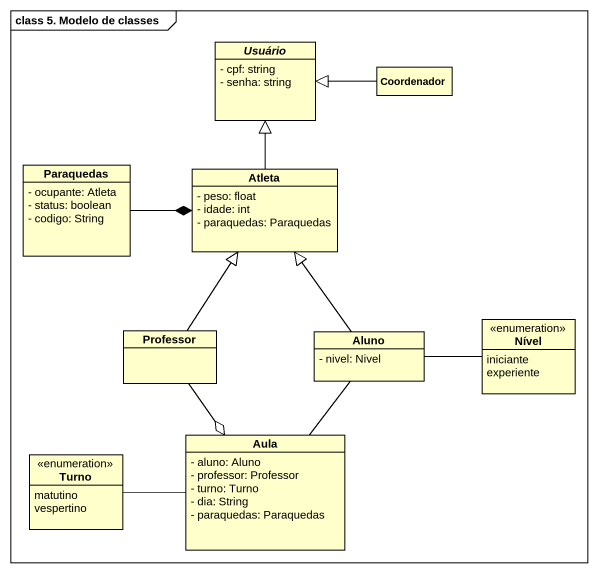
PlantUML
@startuml
mainframe class 5. Modelo de classes
hide circle
hide empty members
skinparam classAttributeIconSize 0
abstract class Usuário {
  - cpf: string
  - senha: string
}
class Coordenador
class Paraquedas {
  - ocupante: Atleta
  - status: boolean
  - codigo: String
}
class Atleta {
  - peso: float
  - idade: int
  - paraquedas: Paraquedas
}
class Professor
enum Nível {
  iniciante
  experiente
}
class Aluno {
  - nivel: Nivel
}
enum Turno {
  matutino
  vespertino
}
class Aula {
  - aluno: Aluno
  - professor: Professor
  - turno: Turno
  - dia: String
  - paraquedas: Paraquedas
}
Coordenador -left-|> Usuário
Paraquedas -right-* Atleta
Atleta -up-|> Usuário
Professor -up-|> Atleta
Professor --o Aula
Nível -left- Aluno
Aluno -up-|> Atleta
Aluno -- Aula
Turno -right- Aula
@enduml
